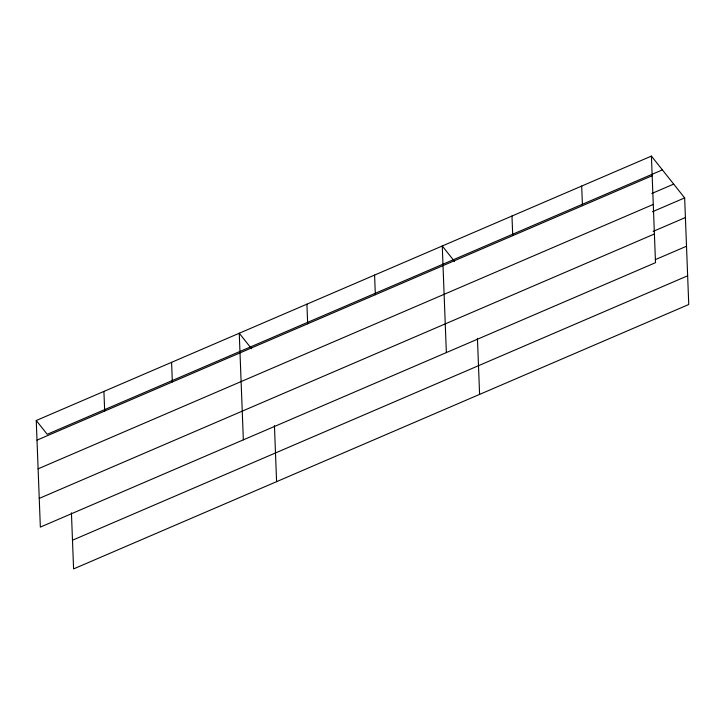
<?xml version="1.0" encoding="UTF-8"?>
<svg xmlns="http://www.w3.org/2000/svg" width="725" height="725" viewBox="0 0 725 725"><rect width="100%" height="100%" fill="white"/><g stroke="black" fill="none" stroke-linecap="round" stroke-linejoin="round"><path stroke-width="1.09" d="M651.412 156.093L655.509 262.686L40.346 527.102L36.25 420.5L651.412 156.093L684.654 197.898L688.75 304.5L73.588 568.908L71.431 512.838M662.378 169.886L47.216 434.302L36.25 420.5M37.002 440.138L652.165 175.731M651.829 193.493L673.688 184.105M38.108 468.83L653.27 204.423M652.4 211.763L684.654 197.898M653.153 231.402L685.406 217.536M39.241 498.401L654.403 233.994M655.291 259.65L686.512 246.237M72.482 540.216L687.644 275.799M454.557 261.462L442.259 245.993L446.355 352.586M251.557 348.716L239.25 333.246L243.346 439.839M581.695 186.062L582.447 205.692M511.977 216.023L512.729 235.661M477.44 338.321L479.597 394.4M374.589 275.074L375.342 294.712M306.92 304.165L307.672 323.794M274.44 425.584L276.587 481.654M171.589 362.337L172.342 381.966M103.92 391.418L104.672 411.057"/></g></svg>
